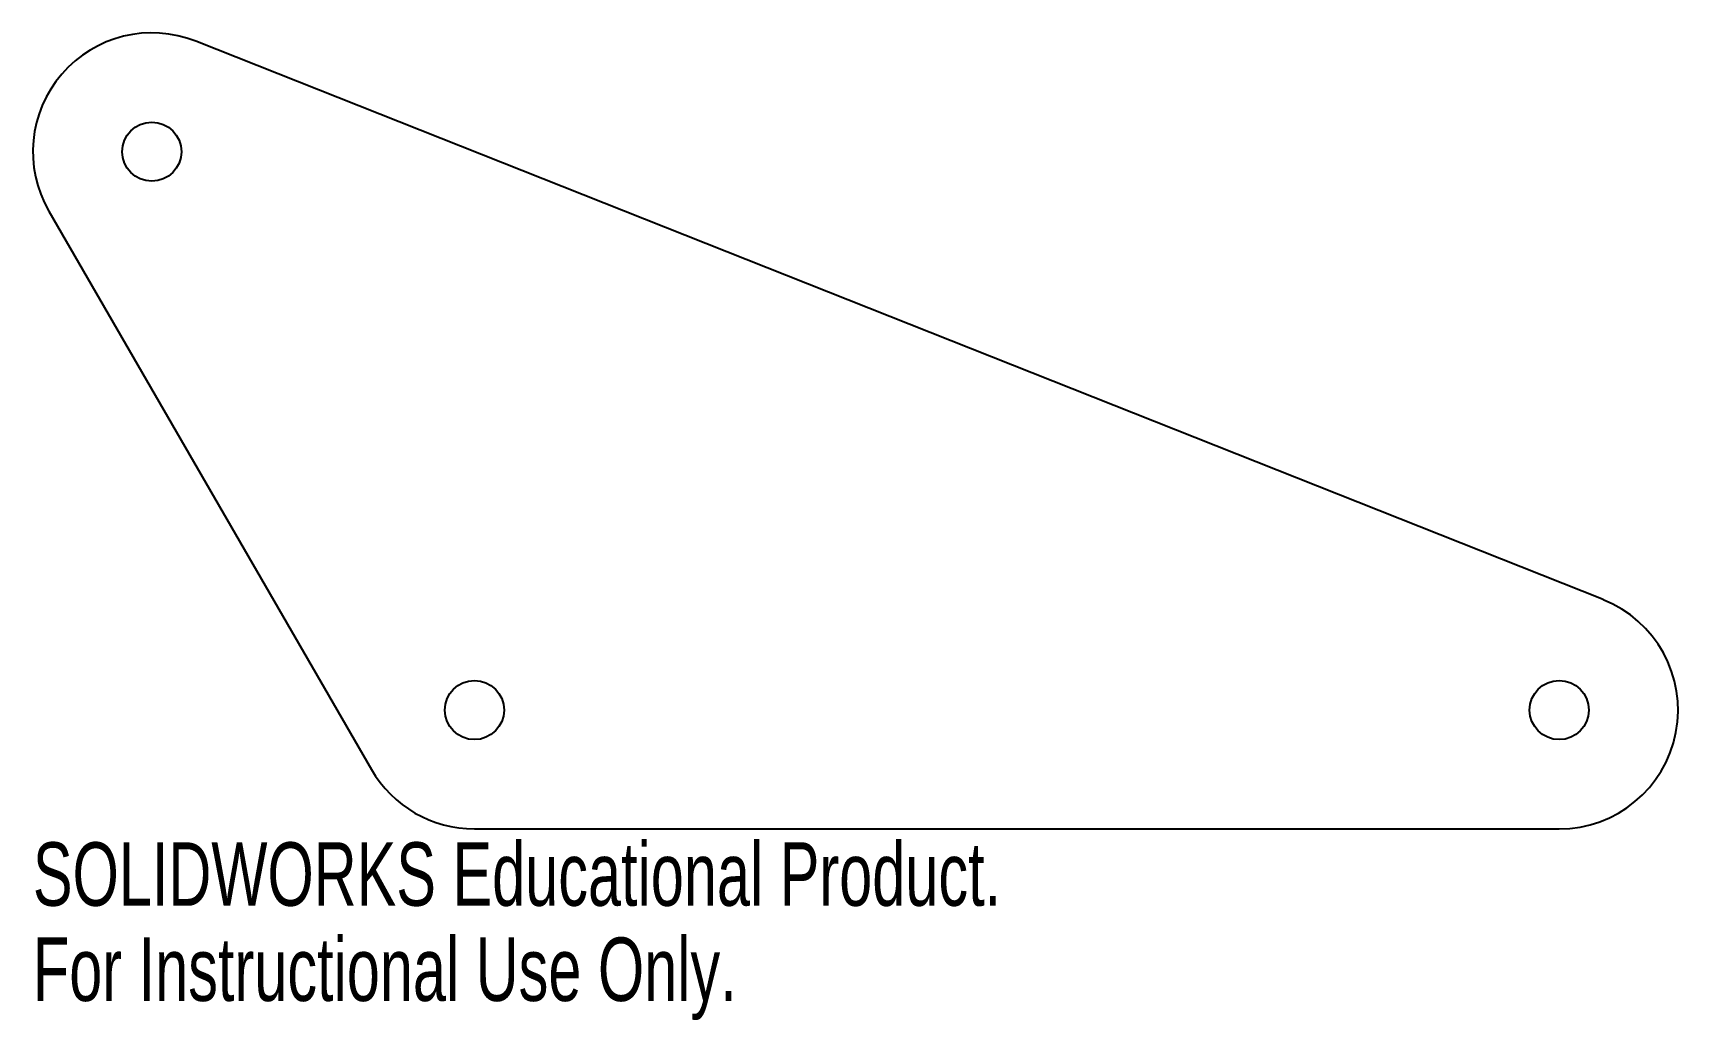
# Model space of a CAD drawing. Header units: inches. Extents: x -4.57 to 0.36, y -0.93 to 2.03.
import ezdxf

# ---------------------------------------------------------------- set-up
doc = ezdxf.new("R2010")
doc.units = ezdxf.units.IN
doc.header["$MEASUREMENT"] = 0
doc.styles.add('SLDTEXTSTYLE0', font='TXT', dxfattribs={"width": 0.7})

msp = doc.modelspace()

# ---------------------------------------------------------------- linework, layer by layer
at = {"color": 7, "linetype": 'Continuous', "lineweight": 25}
for p, q in [((0.1315, 0.3311), (-4.0851, 2.0053)), ((-4.5251, 1.4961), (-3.5585, -0.1781)), ((-3.25, -0.3563), (0, -0.3563))]:
    msp.add_line(p, q, dxfattribs=at)
for centre in [(-4.2166, 1.6742), (-3.25, 0), (0, 0)]:
    msp.add_circle(centre, 0.0886, dxfattribs=at)
for centre, radius, start, end in [((-4.2166, 1.6742), 0.3563, 68.3445, 210), ((0, 0), 0.3562, 270, 68.3445), ((-3.25, 0), 0.3563, 210, 270)]:
    msp.add_arc(centre, radius, start, end, dxfattribs=at)

# ---------------------------------------------------------------- texts
at = {"color": 7, "linetype": 'Continuous', "char_height": 0.1903, "attachment_point": 1, "style": 'SLDTEXTSTYLE0'}
for s, insert in [('SOLIDWORKS Educational Product.', (-4.5728, -0.3964)), ('For Instructional Use Only.', (-4.5728, -0.6818))]:
    msp.add_mtext(s, dxfattribs=dict(at, insert=insert))

doc.saveas('drawing.dxf')
